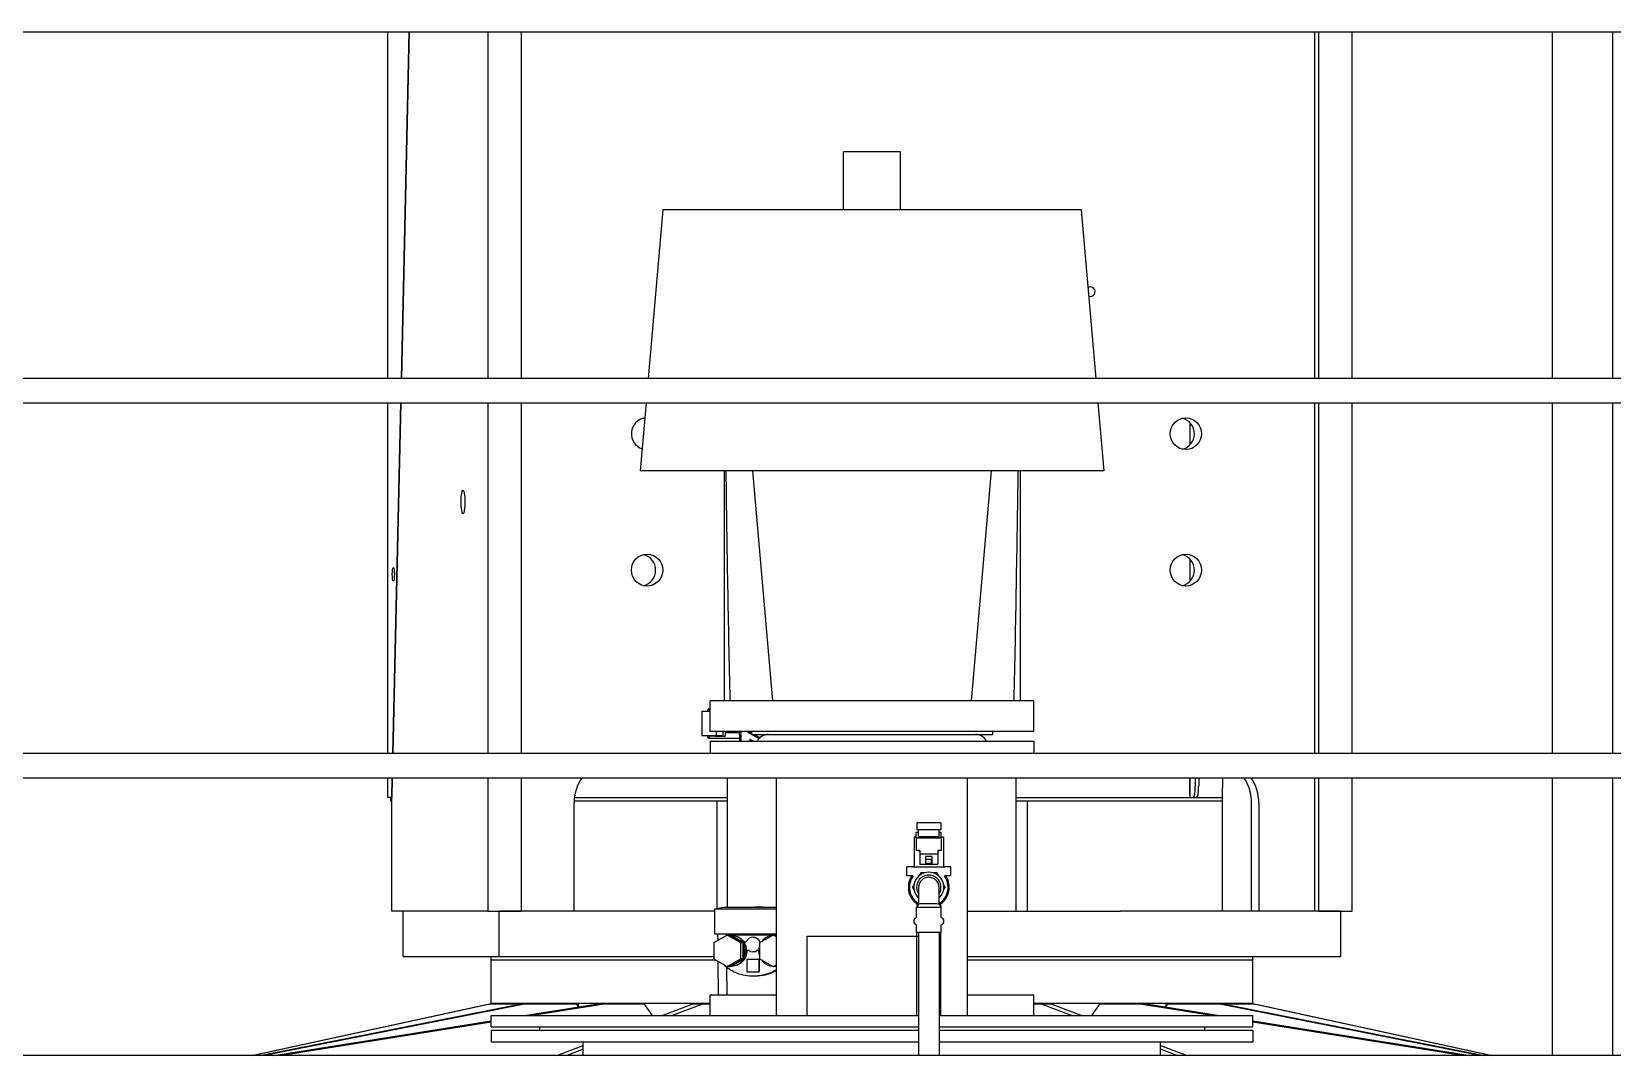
# Model space of a CAD drawing. Header units: millimetres. Extents: x 0 to 157650, y 0 to 89100.
# Drawn here: x 25553 to 26944, y 81060 to 81961 of the extents above; entities that cross this region are included whole.
import ezdxf

# ---------------------------------------------------------------- set-up
doc = ezdxf.new("R2010")
doc.units = ezdxf.units.MM
doc.header["$LTSCALE"] = 150
doc.layers.add('Visible', color=7, linetype='Continuous', lineweight=25)

msp = doc.modelspace()

# ---------------------------------------------------------------- linework, layer by layer
at = {"layer": 'Visible', "color": 9, "true_color": 0xc0c0c0}
for p, q in [((23661.9, 81961.2), (28864.1, 81961.2)), ((25865.7, 81961.2), (25865.7, 81656)), ((25877.9, 81656), (25884.8, 81961.2)), ((25884.8, 81961.2), (25877.9, 81656)), ((25954, 81961.2), (25954, 81656)), ((25983.6, 81656), (25983.6, 81961.2)), ((26681.8, 81656), (26681.8, 81961.2)), ((26684.9, 81961.2), (26684.9, 81656)), ((26714.5, 81656), (26714.5, 81961.2)), ((26890.5, 81961.2), (26890.5, 81656)), ((26943.5, 81961.2), (26943.5, 81656)), ((26317, 81855.4), (26267, 81855.4)), ((26267, 81804.4), (26267, 81855.4)), ((26317, 81804.4), (26317, 81855.4)), ((26108.1, 81804.4), (26095.1, 81656)), ((26476, 81804.4), (26108.1, 81804.4)), ((26476, 81804.4), (26488.9, 81656)), ((28864.1, 81656), (23661.9, 81656)), ((23661.9, 81634.7), (28864.1, 81634.7)), ((25865.7, 81634.7), (25865.7, 81326)), ((25870.4, 81326), (25877.4, 81634.7)), ((25877.4, 81634.7), (25870.4, 81326)), ((25954, 81634.7), (25954, 81326)), ((25983.6, 81326), (25983.6, 81634.7)), ((26093.3, 81634.7), (26088, 81574.9)), ((26490.8, 81634.7), (26496, 81574.9)), ((26681.8, 81326), (26681.8, 81634.7)), ((26684.9, 81634.7), (26684.9, 81326)), ((26714.5, 81326), (26714.5, 81634.7)), ((26890.5, 81634.7), (26890.5, 81326)), ((26943.5, 81634.7), (26943.5, 81326)), ((26571.9, 81597.7), (26571.9, 81617.1)), ((26496, 81574.9), (26088, 81574.9)), ((26161.8, 81574.9), (26161.8, 81372.4)), ((26186.8, 81574.9), (26204.5, 81372.4)), ((26379.5, 81372.4), (26397.2, 81574.9)), ((26422.3, 81574.9), (26422.3, 81372.4)), ((26571.9, 81477.7), (26571.9, 81497.1)), ((26149.5, 81362.9), (26142.2, 81362.9)), ((26142.2, 81362.9), (26142.2, 81341.9)), ((26148.3, 81365.4), (26149.5, 81365.4)), ((26148.4, 81363.4), (26148.4, 81362.9)), ((26149.5, 81363.4), (26148.4, 81363.4)), ((26434.5, 81372.4), (26149.5, 81372.4)), ((26149.5, 81345.4), (26149.5, 81372.4)), ((26434.5, 81345.4), (26434.5, 81372.4)), ((26142.2, 81341.9), (26155.1, 81341.9)), ((26148.3, 81339.4), (26175.3, 81339.4)), ((26148.4, 81341.9), (26148.4, 81341.4)), ((26154.1, 81341.4), (26148.4, 81341.4)), ((26434.5, 81345.4), (26149.5, 81345.4)), ((26149.5, 81336.9), (26434.5, 81336.9)), ((26149.5, 81336.9), (26149.5, 81327.4)), ((26154.1, 81341.9), (26154.1, 81341.4)), ((26154.1, 81341.4), (26162.9, 81341.4)), ((26155.1, 81341.9), (26161, 81341.9)), ((26162.9, 81344.4), (26162.9, 81341.4)), ((26162.9, 81344.4), (26165.6, 81344.4)), ((26165.6, 81345.4), (26165.6, 81344.4)), ((26165.6, 81344.4), (26174.5, 81344.4)), ((26174.5, 81344.4), (26174.5, 81345.4)), ((26175.3, 81342.5), (26175.3, 81338.4)), ((26176.9, 81338.4), (26176.9, 81345.4)), ((26182.4, 81345.4), (26182.4, 81345.2)), ((26182.4, 81345.2), (26186, 81343)), ((26182.4, 81345.2), (26184.1, 81345.2)), ((26184.8, 81338.4), (26184.8, 81338.7)), ((26186, 81345.4), (26186, 81342.9)), ((26186, 81342.9), (26398, 81342.9)), ((26186.3, 81342.9), (26192.7, 81339.1)), ((26398, 81345.4), (26398, 81342.9)), ((26434.5, 81336.9), (26434.5, 81327.4)), ((28864.1, 81326), (23661.9, 81326)), ((23661.9, 81304.7), (28845.6, 81304.7)), ((25865.7, 81304.7), (25865.7, 81287.4)), ((25869.5, 81287.4), (25869.9, 81304.7)), ((25869.9, 81304.7), (25869.5, 81287.4)), ((25954, 81304.7), (25954, 81187.4)), ((25983.6, 81187.4), (25983.6, 81304.7)), ((26165, 81190.5), (26165, 81304.7)), ((26207.9, 81095.4), (26207.9, 81304.7)), ((26376.2, 81095.4), (26376.2, 81304.7)), ((26419, 81187.4), (26419, 81304.7)), ((26571.5, 81304.7), (26571.5, 81290.4)), ((26571.9, 81287.4), (26571.9, 81304.7)), ((26576.5, 81304.7), (26576.5, 81297.4)), ((26579.5, 81304.7), (26579.5, 81297.4)), ((26600.4, 81287.4), (26600.8, 81304.7)), ((26681.8, 81187.4), (26681.8, 81304.7)), ((26684.9, 81304.7), (26684.9, 81187.4)), ((26714.5, 81187.4), (26714.5, 81304.7)), ((26890.5, 81304.7), (26890.5, 81060.4)), ((26943.5, 81304.7), (26943.5, 81060.4)), ((25865.7, 81287.4), (25865.8, 81287.4)), ((25869.5, 81287.4), (25865.8, 81287.4)), ((25868.3, 81287.4), (25868.3, 81284.4)), ((25868.3, 81284.4), (25869.5, 81284.4)), ((25869.5, 81187.4), (25869.5, 81287.4)), ((26029.9, 81284.4), (26165, 81284.4)), ((26029.9, 81187.4), (26029.9, 81282.4)), ((26030.2, 81287.4), (26165, 81287.4)), ((26155.5, 81284.4), (26155.5, 81189.4)), ((26419, 81287.4), (26600.4, 81287.4)), ((26419, 81284.4), (26600.4, 81284.4)), ((26428.5, 81284.4), (26428.5, 81187.4)), ((26600.4, 81187.4), (26600.4, 81287.4)), ((26626.1, 81187.4), (26626.1, 81282.4)), ((26632.4, 81282.4), (26632.4, 81187.4)), ((26331.5, 81265), (26331.5, 81259)), ((26352.5, 81265), (26331.5, 81265)), ((26352.5, 81265), (26352.5, 81259)), ((26331, 81252.4), (26329, 81252.4)), ((26329, 81252.4), (26329, 81226.4)), ((26331, 81251.4), (26331, 81256.4)), ((26333, 81256.4), (26331, 81256.4)), ((26331, 81251.4), (26331, 81240.8)), ((26353, 81251.4), (26331, 81251.4)), ((26352.5, 81259), (26331.5, 81259)), ((26333, 81252.9), (26333, 81259)), ((26333, 81252.9), (26351, 81252.9)), ((26351, 81252.9), (26351, 81259)), ((26353, 81256.4), (26351, 81256.4)), ((26353, 81251.4), (26353, 81256.4)), ((26355, 81252.4), (26353, 81252.4)), ((26353, 81251.4), (26353, 81240.8)), ((26355, 81252.4), (26355, 81226.4)), ((26334, 81240.8), (26331, 81240.8)), ((26333, 81240.8), (26333, 81240.5)), ((26333, 81240.5), (26334, 81240.5)), ((26334, 81240.8), (26334, 81237.6)), ((26350, 81237.6), (26334, 81237.6)), ((26334, 81237.6), (26334, 81228.6)), ((26353, 81240.8), (26350, 81240.8)), ((26350, 81240.8), (26350, 81237.6)), ((26350, 81240.5), (26351, 81240.5)), ((26350, 81237.6), (26350, 81228.6)), ((26351, 81240.8), (26351, 81240.5)), ((26328, 81226.4), (26322.8, 81226.4)), ((26322.8, 81218.4), (26322.8, 81226.4)), ((26328, 81226.4), (26356, 81226.4)), ((26334, 81228.6), (26339, 81228.6)), ((26339, 81235.5), (26339, 81228.6)), ((26345, 81235.5), (26339, 81235.5)), ((26339.5, 81233), (26344.5, 81233)), ((26339.5, 81229.4), (26339.5, 81233)), ((26339.5, 81229.4), (26344.5, 81229.4)), ((26339.5, 81228.2), (26339.5, 81229.4)), ((26344.5, 81229.4), (26344.5, 81233)), ((26344.5, 81228.2), (26344.5, 81229.4)), ((26345, 81228.6), (26345, 81235.5)), ((26345, 81228.6), (26350, 81228.6)), ((26361.3, 81226.4), (26356, 81226.4)), ((26361.3, 81218.4), (26361.3, 81226.4)), ((26328, 81218.4), (26322.8, 81218.4)), ((26326.1, 81214.4), (26325, 81214.4)), ((26325, 81208.4), (26325, 81214.4)), ((26325, 81202.4), (26325, 81208.4)), ((26328, 81218.4), (26328.3, 81218.4)), ((26333, 81208.1), (26333, 81193.6)), ((26333, 81208.1), (26333, 81193.6)), ((26351, 81193.6), (26351, 81208.1)), ((26351, 81193.6), (26351, 81208.1)), ((26355.8, 81218.4), (26356, 81218.4)), ((26361.3, 81218.4), (26356, 81218.4)), ((26326.1, 81202.4), (26325, 81202.4)), ((25954, 81187.4), (25869.5, 81187.4)), ((25879.4, 81147.4), (25879.4, 81187.4)), ((25954, 81187.4), (25983.6, 81187.4)), ((26108.3, 81187.4), (25963.9, 81187.4)), ((25963.9, 81147.4), (25963.9, 81187.4)), ((26153.6, 81187.4), (26108.3, 81187.4)), ((26207.9, 81189.1), (26153.6, 81189.1)), ((26153.6, 81167.1), (26153.6, 81189.1)), ((26207.9, 81190.5), (26162, 81190.5)), ((26333, 81193.6), (26331.3, 81190.4)), ((26352.8, 81190.4), (26331.3, 81190.4)), ((26331.3, 81181.9), (26331.3, 81190.4)), ((26331.4, 81193.9), (26331.4, 81190.6)), ((26351, 81193.6), (26352.8, 81190.4)), ((26352.7, 81190.6), (26352.7, 81193.9)), ((26352.8, 81181.9), (26352.8, 81190.4)), ((26376.2, 81187.4), (26510.6, 81187.4)), ((26560.2, 81187.4), (26510.6, 81187.4)), ((26704.7, 81187.4), (26560.2, 81187.4)), ((26684.9, 81187.4), (26714.5, 81187.4)), ((26704.7, 81147.4), (26704.7, 81187.4)), ((26164.7, 81166.3), (26152.8, 81159.3)), ((26207.9, 81167.1), (26153.6, 81167.1)), ((26156.6, 81161.5), (26156.5, 81167.1)), ((26166.7, 81166.3), (26164.7, 81166.3)), ((26176.6, 81159.3), (26164.7, 81166.3)), ((26178.6, 81159.3), (26166.7, 81166.3)), ((26167.3, 81166.3), (26167, 81166.1)), ((26167.9, 81166.3), (26167.3, 81166.3)), ((26179.2, 81159.3), (26167.3, 81166.3)), ((26168.5, 81165.9), (26167.9, 81166.3)), ((26170.1, 81166.5), (26168.7, 81166.5)), ((26205, 81166.3), (26193.1, 81159.3)), ((26205.6, 81166.3), (26205, 81166.3)), ((26207.9, 81164.6), (26205, 81166.3)), ((26206.3, 81165.9), (26205.6, 81166.3)), ((26206.5, 81166.5), (26206.5, 81166.5)), ((26207.8, 81166.5), (26206.5, 81166.5)), ((26331.3, 81168.4), (26331.3, 81175.1)), ((26352.8, 81168.4), (26331.3, 81168.4)), ((26331.4, 81095.4), (26331.4, 81168.4)), ((26333, 81168.4), (26333, 81060.4)), ((26351, 81168.4), (26351, 81060.4)), ((26352.7, 81095.4), (26352.7, 81168.4)), ((26352.8, 81168.4), (26352.8, 81175.1)), ((26152.8, 81159.3), (26152.8, 81145.5)), ((26168.5, 81165.9), (26179.2, 81159.7)), ((26168.8, 81165.9), (26168.5, 81165.9)), ((26178.6, 81159.3), (26176.6, 81159.3)), ((26176.6, 81145.5), (26176.6, 81159.3)), ((26178.6, 81145.5), (26178.6, 81159.3)), ((26179.8, 81159.3), (26179.2, 81159.7)), ((26179.8, 81159.3), (26179.2, 81159.3)), ((26179.2, 81145.5), (26179.2, 81159.3)), ((26181.1, 81159.9), (26179.5, 81159.9)), ((26179.8, 81158.6), (26179.8, 81159.3)), ((26179.8, 81158.6), (26179.8, 81146.2)), ((26181.8, 81152.9), (26183.1, 81152.9)), ((26187.4, 81164.4), (26187.3, 81164.4)), ((26191.4, 81152.9), (26192.2, 81152.9)), ((26193.1, 81159.3), (26193.1, 81145.5)), ((26194.1, 81159.9), (26193.4, 81159.9)), ((26206.5, 81165.9), (26206.2, 81165.9)), ((26206.3, 81165.9), (26207.9, 81164.9)), ((26234.9, 81165.4), (26333, 81165.4)), ((26234.9, 81095.4), (26234.9, 81165.4)), ((25879.4, 81147.4), (25963.9, 81147.4)), ((25957, 81144.4), (25957, 81147.4)), ((25957, 81144.4), (26154.6, 81144.4)), ((25957, 81106.4), (25957, 81144.4)), ((25957, 81144.4), (26154.6, 81144.4)), ((25963.9, 81147.4), (26108.3, 81147.4)), ((26108.3, 81147.4), (26152.8, 81147.4)), ((26152.8, 81145.5), (26164.7, 81138.5)), ((26157, 81113.4), (26156.7, 81143.2)), ((26164.7, 81138.5), (26176.6, 81145.5)), ((26166.7, 81138.5), (26164.7, 81138.5)), ((26166.7, 81138.5), (26178.6, 81145.5)), ((26167, 81138.7), (26167.3, 81138.5)), ((26167.3, 81138.5), (26179.2, 81145.5)), ((26167.9, 81138.5), (26167.3, 81138.5)), ((26167.9, 81138.5), (26168.5, 81138.9)), ((26179.2, 81145.1), (26168.5, 81138.9)), ((26168.8, 81138.9), (26168.5, 81138.9)), ((26178.6, 81145.5), (26176.6, 81145.5)), ((26179.2, 81145.1), (26179.8, 81145.5)), ((26179.8, 81145.5), (26179.2, 81145.5)), ((26179.8, 81145.5), (26179.8, 81146.2)), ((26181.9, 81144.8), (26181.9, 81134)), ((26192.6, 81144.8), (26181.9, 81144.8)), ((26187.4, 81151.4), (26187.3, 81151.4)), ((26192.7, 81144.8), (26192.6, 81144.8)), ((26192.6, 81134), (26192.6, 81144.8)), ((26192.7, 81144.8), (26192.7, 81134)), ((26193.1, 81145.5), (26205, 81138.5)), ((26205, 81138.5), (26207.9, 81140.2)), ((26205.6, 81138.5), (26205, 81138.5)), ((26205.6, 81138.5), (26206.3, 81138.9)), ((26206.5, 81138.9), (26206.2, 81138.9)), ((26207.9, 81139.9), (26206.3, 81138.9)), ((26376.2, 81147.4), (26510.6, 81147.4)), ((26376.2, 81147.4), (26510.6, 81147.4)), ((26376.2, 81144.4), (26627, 81144.4)), ((26376.2, 81144.4), (26627, 81144.4)), ((26510.6, 81147.4), (26560.2, 81147.4)), ((26560.2, 81147.4), (26704.7, 81147.4)), ((26627, 81144.4), (26627, 81147.4)), ((26627, 81106.4), (26627, 81144.4)), ((26181.9, 81134), (26192.6, 81134)), ((26188.9, 81130.1), (26187.4, 81130.1)), ((26192.7, 81134), (26192.6, 81134)), ((26207.9, 81113.4), (26149.5, 81113.4)), ((26149.5, 81095.4), (26149.5, 81113.4)), ((26434.5, 81113.4), (26376.2, 81113.4)), ((26434.5, 81095.4), (26434.5, 81113.4)), ((25746.7, 81060.4), (25954.5, 81105.4)), ((25955.4, 81105.4), (25747.6, 81060.4)), ((25753.4, 81060.4), (25981.9, 81105.4)), ((25986.1, 81105.4), (25757.5, 81060.4)), ((25954.5, 81105.4), (25955.4, 81105.4)), ((25981.9, 81105.4), (25955.4, 81105.4)), ((25957, 81106.4), (26149.5, 81106.4)), ((25986.1, 81105.4), (25981.9, 81105.4)), ((26031.6, 81105.4), (25986.1, 81105.4)), ((25986.1, 81095.4), (26049.1, 81105.4)), ((26056.2, 81105.4), (25993.2, 81095.4)), ((26031.6, 81105.4), (26033.8, 81103)), ((26033.5, 81106.4), (26033.5, 81103.3)), ((26056.2, 81105.4), (26049.1, 81105.4)), ((26091.6, 81105.4), (26056.2, 81105.4)), ((26091.6, 81105.4), (26098.6, 81095.4)), ((26107.4, 81095.4), (26133.9, 81105.4)), ((26142.8, 81105.4), (26116.3, 81095.4)), ((26142.8, 81105.4), (26133.9, 81105.4)), ((26149.5, 81105.4), (26142.8, 81105.4)), ((26434.5, 81106.4), (26627, 81106.4)), ((26441.3, 81105.4), (26434.5, 81105.4)), ((26450.2, 81105.4), (26441.3, 81105.4)), ((26467.7, 81095.4), (26441.3, 81105.4)), ((26450.2, 81105.4), (26476.7, 81095.4)), ((26485.4, 81095.4), (26492.5, 81105.4)), ((26527.9, 81105.4), (26492.5, 81105.4)), ((26534.9, 81105.4), (26527.9, 81105.4)), ((26590.8, 81095.4), (26527.9, 81105.4)), ((26534.9, 81105.4), (26597.9, 81095.4)), ((26550.3, 81103), (26552.5, 81105.4)), ((26550.5, 81106.4), (26550.5, 81103.3)), ((26598, 81105.4), (26552.5, 81105.4)), ((26602.1, 81105.4), (26598, 81105.4)), ((26826.5, 81060.4), (26598, 81105.4)), ((26628.7, 81105.4), (26602.1, 81105.4)), ((26602.1, 81105.4), (26830.7, 81060.4)), ((26628.7, 81105.4), (26629.6, 81105.4)), ((26836.5, 81060.4), (26628.7, 81105.4)), ((26629.6, 81105.4), (26837.4, 81060.4)), ((25765.7, 81060.4), (25957, 81090.8)), ((25957, 81089.7), (25772.7, 81060.4)), ((25957, 81095.4), (26333, 81095.4)), ((25957, 81085.4), (25957, 81095.4)), ((25957, 81085.4), (26333, 81085.4)), ((25999.5, 81085.4), (25999.5, 81082.4)), ((26351, 81095.4), (26627, 81095.4)), ((26351, 81085.4), (26627, 81085.4)), ((26584.5, 81085.4), (26584.5, 81082.4)), ((26627, 81085.4), (26627, 81095.4)), ((26627, 81090.8), (26818.4, 81060.4)), ((26811.3, 81060.4), (26627, 81089.7)), ((26333, 81082.4), (25957, 81082.4)), ((25957, 81082.4), (25957, 81072.4)), ((25957, 81072.4), (26333, 81072.4)), ((26014.7, 81060.4), (26038, 81069.2)), ((26038, 81060.4), (26038, 81072.4)), ((26627, 81082.4), (26351, 81082.4)), ((26351, 81072.4), (26627, 81072.4)), ((26546, 81060.4), (26546, 81072.4)), ((26546, 81069.2), (26569.4, 81060.4)), ((26627, 81082.4), (26627, 81072.4)), ((28829.8, 81060.4), (23686, 81060.4)), ((26038, 81065.9), (26023.6, 81060.4)), ((26560.5, 81060.4), (26546, 81065.9))]:
    msp.add_line(p, q, dxfattribs=at)
for centre, radius, start, end in [((26201, 81331.9), 11, 90, 152.9643), ((26383, 81331.9), 11, 27.0357, 90), ((26161.5, 81327.4), 12, 180, 186.4594), ((26422.5, 81327.4), 12, 353.5406, 0), ((26342, 81208.4), 18, 160.8119, 199.1881), ((26342, 81208.4), 17, 143.9681, 238.0343), ((26342, 81208.4), 18, 146.251, 160.4241), ((26342, 81208.4), 13.2, 312.7847, 227.2153), ((26342, 81208.4), 10.7, 326.8466, 213.1534), ((26342, 81208.4), 17, 301.9657, 36.0319), ((26342, 81208.4), 18, 301.2418, 33.749), ((26342, 81208.4), 18, 199.5759, 238.7582), ((26192, 80992.8), 200, 98.6228, 101.0905), ((26192, 80590.7), 600, 88.656, 91.344), ((26332.1, 81178.5), 3.31, 107.3463, 252.6537), ((26331, 81181.9), 0.25, 287.3463, 0), ((26353, 81181.9), 0.25, 180, 252.6537), ((26352, 81178.5), 3.31, 287.3463, 72.6537), ((26331, 81175.1), 0.25, 0, 72.6537), ((26353, 81175.1), 0.25, 107.3463, 180)]:
    msp.add_arc(centre, radius, start, end, dxfattribs=at)
for centre, major_axis, ratio, start_param, end_param in [((26484.2, 81732.4), (0, 4.19), 0.987688, 2.732986, 6.868489), ((26094.1, 81607.4), (0, -14), 0.987688, 3.287337, 5.960743), ((26087.8, 81607.4), (0, 14), 0.987688, 5.974251, 6.054945), ((26561.9, 81607.4), (0, -14), 0.987688, 0.22824, 2.913353), ((26087.8, 81487.4), (0, -14), 0.987688, 0.22824, 2.913353), ((26561.9, 81487.4), (0, -14), 0.987688, 0.22824, 2.913353), ((26148.3, 81352.4), (0, 13), 0.156434, 5.721115, 6.913754), ((26148.3, 81352.4), (0, -13), 0.156434, 5.652617, 6.845255), ((26150.6, 81352.4), (0, 30.7), 0.156434, 4.363828, 4.482677), ((26156.5, 81352.4), (0, 30.7), 0.156434, 4.363828, 4.482677), ((26174, 81352.4), (0, 13), 0.156434, 3.844127, 4.143779), ((26176.1, 81338.4), (0, -5.25), 0.156434, 4.712389, 5.002141), ((26176.1, 81338.4), (0, 5.25), 0.156434, 4.422637, 4.712389), ((26194.7, 81352.4), (0, 17), 0.987688, 2.512718, 2.718357), ((26184, 81338.4), (0, 5.25), 0.156434, 4.422637, 4.712389), ((26196.6, 81352.4), (0, -12.5), 0.987688, 5.575702, 5.759587), ((26196.6, 81352.4), (0, -12.5), 0.987688, 5.759587, 6.057589), ((26196.6, 81352.4), (0, -9.9), 0.987688, 5.99916, 6.56721), ((26069.4, 81282.4), (0, -40), 0.987688, 4.119511, 4.712389), ((26574.9, 81297.4), (0, -10), 0.156434, 0, 1.570796), ((26577.9, 81297.4), (0, -10), 0.156434, 0, 1.570796), ((26586.6, 81282.4), (0, -40), 0.987688, 1.570796, 2.163674), ((26592.9, 81282.4), (0, 40), 0.987688, 4.712389, 5.305267), ((26572, 81290.4), (0, -3), 0.156434, 4.712389, 6.283185), ((26342, 81225.2), (13, 0), 0.23387, 1.377283, 1.76431), ((26199.8, 81167.3), (-100, -0.1), 0.008659, 1.25527, 1.637594), ((26188.9, 81167.3), (99.2, 0), 0.008795, 4.521227, 4.704578), ((26167.9, 81152.4), (0, 13.5), 0.992278, 5.283704, 6.235469), ((26168.4, 81152.4), (0, -13.5), 0.992278, 1.607842, 2.159827), ((26167.9, 81152.4), (0, 13.5), 0.992278, 4.236507, 5.188271), ((26187.3, 81157.9), (0, 6.5), 0.992278, 5.025156, 7.541215), ((26187.3, 81157.9), (0, -6.5), 0.992278, 5.590025, 6.976345), ((26205.6, 81152.4), (0, -13.5), 0.992278, 4.350374, 5.074404), ((26205.6, 81152.4), (0, 13.5), 0.992278, 0.101026, 0.946171), ((26205.6, 81152.4), (0, 13.5), 0.992278, 6.113044, 6.235469), ((26167.9, 81152.4), (0, -13.5), 0.992278, 0.047717, 0.999481), ((26205.6, 81152.4), (0, -13.5), 0.992278, 5.337014, 6.182159), ((26205.6, 81152.4), (0, -13.5), 0.992278, 0.047717, 0.170142)]:
    msp.add_ellipse(centre, major_axis=major_axis, ratio=ratio, start_param=start_param, end_param=end_param, dxfattribs=at)
for centre, major_axis, ratio in [((26568.2, 81607.4), (0, 14), 0.987688), ((25932.1, 81547.4), (0, 10.4), 0.156434), ((26094.1, 81487.4), (0, 14), 0.987688), ((26568.2, 81487.4), (0, 14), 0.987688), ((25870.8, 81483.7), (0, -6), 0.156434)]:
    msp.add_ellipse(centre, major_axis=major_axis, ratio=ratio, dxfattribs=at)
for points, knots in [([(26167.2, 81372.4), (26166.5, 81406.1), (26165.8, 81439.7), (26164.6, 81507.2), (26164.1, 81541.1), (26163.7, 81574.9)], [0, 0, 0, 0, 10.130694, 10.130694, 20.314333, 20.314333, 20.314333, 20.314333]), ([(26420.4, 81574.9), (26419.9, 81541.2), (26419.4, 81507.6), (26418.2, 81440.1), (26417.6, 81406.2), (26416.8, 81372.4)], [0, 0, 0, 0, 10.129351, 10.129351, 20.313918, 20.313918, 20.313918, 20.313918]), ([(26342, 81217.1), (26341, 81217.1), (26340, 81217), (26338.2, 81216.3), (26337.3, 81215.9), (26335.6, 81214.5), (26334.8, 81213.6), (26333.6, 81211.6), (26333.2, 81210.4), (26333.1, 81208.9), (26333, 81208.5), (26333, 81208.1)], [-5.692854, -5.692854, -5.692854, -5.692854, -5.394073, -5.394073, -5.101679, -5.101679, -4.743486, -4.743486, -4.38361, -4.38361, -4.271349, -4.271349, -4.271349, -4.271349]), ([(26351, 81208.1), (26351, 81208.3), (26351, 81208.4), (26351, 81209.7), (26350.7, 81210.8), (26349.8, 81212.9), (26349.1, 81213.8), (26347.5, 81215.4), (26346.5, 81216), (26344.3, 81216.9), (26343.2, 81217.1), (26342, 81217.1)], [-1.421724, -1.421724, -1.421724, -1.421724, -1.372474, -1.372474, -1.035542, -1.035542, -0.694471, -0.694471, -0.349205, -0.349205, 0, 0, 0, 0]), ([(26333, 81193.6), (26333, 81193.6), (26333, 81193.6), (26333.1, 81193.7), (26333.4, 81193.8), (26334.3, 81193.9), (26335, 81193.9), (26336.6, 81194), (26337.6, 81194), (26339.7, 81194.1), (26340.9, 81194.1), (26342, 81194.1)], [-1.392576, -1.392576, -1.392576, -1.392576, -1.372474, -1.372474, -1.035542, -1.035542, -0.694471, -0.694471, -0.349205, -0.349205, 0, 0, 0, 0]), ([(26342, 81194.1), (26343, 81194.1), (26344, 81194.1), (26345.9, 81194.1), (26346.7, 81194), (26348.5, 81194), (26349.3, 81193.9), (26350.4, 81193.8), (26350.8, 81193.8), (26351, 81193.7), (26351, 81193.7), (26351, 81193.6)], [-5.692854, -5.692854, -5.692854, -5.692854, -5.394073, -5.394073, -5.101679, -5.101679, -4.743486, -4.743486, -4.38361, -4.38361, -4.300563, -4.300563, -4.300563, -4.300563]), ([(26168.8, 81165.9), (26170.4, 81165.9), (26172.1, 81165.6), (26175.4, 81164.2), (26176.9, 81163.1), (26178.7, 81161.3), (26179.2, 81160.6), (26179.7, 81159.9)], [14.405599, 14.405599, 14.405599, 14.405599, 14.919486, 14.919486, 15.433373, 15.433373, 15.690414, 15.690414, 15.690414, 15.690414]), ([(26181.9, 81152.9), (26181.9, 81152.7), (26181.9, 81152.6), (26181.9, 81152.4), (26181.9, 81150.7), (26181.6, 81148.9), (26180.3, 81145.6), (26179.2, 81144.1), (26176.9, 81141.7), (26175.4, 81140.6), (26172.1, 81139.2), (26170.4, 81138.9), (26168.8, 81138.9)], [8.175187, 8.175187, 8.175187, 8.175187, 8.224886, 8.224886, 8.224886, 8.733086, 8.733086, 9.241285, 9.241285, 9.755172, 9.755172, 10.269059, 10.269059, 10.269059, 10.269059]), ([(26187.4, 81164.4), (26188.2, 81164.4), (26189.1, 81164.2), (26190.7, 81163.6), (26191.4, 81163.1), (26192.5, 81161.9), (26193, 81161.2), (26193.4, 81160.2), (26193.5, 81160.1), (26193.5, 81159.9)], [2.9390451, 2.9390451, 2.9390451, 2.9390451, 3.1839655, 3.1839655, 3.4288858, 3.4288858, 3.6738063, 3.6738063, 3.7228062, 3.7228062, 3.7228062, 3.7228062]), ([(26191.5, 81152.9), (26191, 81152.5), (26190.5, 81152.1), (26189.1, 81151.6), (26188.2, 81151.4), (26187.4, 81151.4)], [0.5489562, 0.5489562, 0.5489562, 0.5489562, 0.7347614, 0.7347614, 0.9796817, 0.9796817, 0.9796817, 0.9796817]), ([(26207.9, 81135.6), (26207.7, 81135.6), (26207.6, 81135.5), (26203.9, 81133.4), (26200, 81131.9), (26192, 81130.1), (26188.1, 81129.9), (26179.2, 81130.6), (26174.5, 81131.9), (26166.7, 81135.8), (26163.5, 81138.1), (26160.8, 81140.8)], [-5.607701, -5.607701, -5.607701, -5.607701, -5.560902, -5.560902, -4.313596, -4.313596, -3.122759, -3.122759, -1.626456, -1.626456, -0.410443, -0.410443, -0.410443, -0.410443]), ([(26207.9, 81134.9), (26205.7, 81133.7), (26203.3, 81132.7), (26197, 81130.7), (26193, 81130.1), (26188.9, 81130.1)], [0.802246, 0.802246, 0.802246, 0.802246, 1.568063, 1.568063, 2.799963, 2.799963, 2.799963, 2.799963])]:
    msp.add_open_spline(points, degree=3, knots=knots, dxfattribs=at)
for points, weights in [([(26184.1, 81345.4), (26184.1, 81345.3), (26184.1, 81345.2)], [1.77125506843, 1.76777663769, 1.76420471066]), ([(26184.1, 81345.2), (26185.1, 81344.6), (26186, 81344.1)], [1.76420471066, 1.80206773735, 1.82942518853]), ([(26188.1, 81342.9), (26189.3, 81342.2), (26190.4, 81341.6)], [1.87976757534, 1.90066641994, 1.90066641994]), ([(26190.4, 81341.6), (26191.9, 81340.7), (26193.4, 81339.8)], [1.90066641994, 1.90066641994, 1.86434218497]), ([(26329, 81210.8), (26328.3, 81209.7), (26327.6, 81208.4)], [1.84530720384, 1.81375029225, 1.76420471066]), ([(26327.6, 81208.4), (26328.3, 81207.1), (26329, 81206)], [1.76420471066, 1.81375029225, 1.84530720384]), ([(26334.8, 81220.9), (26334.1, 81219.6), (26333.4, 81218.5)], [1.76420471066, 1.81375029224, 1.84530720384]), ([(26337.6, 81220.9), (26336.3, 81220.9), (26334.8, 81220.9)], [1.84530720383, 1.81375029224, 1.76420471066]), ([(26349.2, 81220.9), (26347.8, 81220.9), (26346.4, 81220.9)], [1.76420471066, 1.81375029223, 1.84530720381]), ([(26350.7, 81218.5), (26350, 81219.6), (26349.2, 81220.9)], [1.84530720381, 1.81375029222, 1.76420471066]), ([(26356.5, 81208.4), (26355.7, 81209.7), (26355.1, 81210.8)], [1.76420471066, 1.81375029221, 1.8453072038]), ([(26355.1, 81206), (26355.7, 81207.1), (26356.5, 81208.4)], [1.8453072038, 1.81375029221, 1.76420471066]), ([(26163.9, 81165.8), (26163.9, 81166.5), (26163.9, 81167.1)], [1.00000208642, 1.00000106749, 1]), ([(26164.6, 81113.4), (26164.4, 81125.5), (26164.3, 81137.8)], [1.00000248708, 1.0000222301, 1.00002339397])]:
    msp.add_rational_spline(points, weights, degree=2, dxfattribs=at)
for points in [[(26166.4, 81166.3), (26167.2, 81166.4), (26168, 81166.5), (26168.8, 81166.5)], [(26170.1, 81166.5), (26170.1, 81166.5), (26170.1, 81166.5), (26170.1, 81166.5)], [(26206.5, 81166.5), (26206.9, 81166.5), (26207.4, 81166.4), (26207.9, 81166.4)], [(26207.8, 81166.5), (26207.8, 81166.5), (26207.8, 81166.5), (26207.9, 81166.5)], [(26206.5, 81165.9), (26206.9, 81165.9), (26207.4, 81165.9), (26207.9, 81165.8)], [(26207.9, 81139), (26207.4, 81138.9), (26206.9, 81138.9), (26206.5, 81138.9)]]:
    msp.add_open_spline(points, degree=3, dxfattribs=at)

doc.saveas('drawing.dxf')
